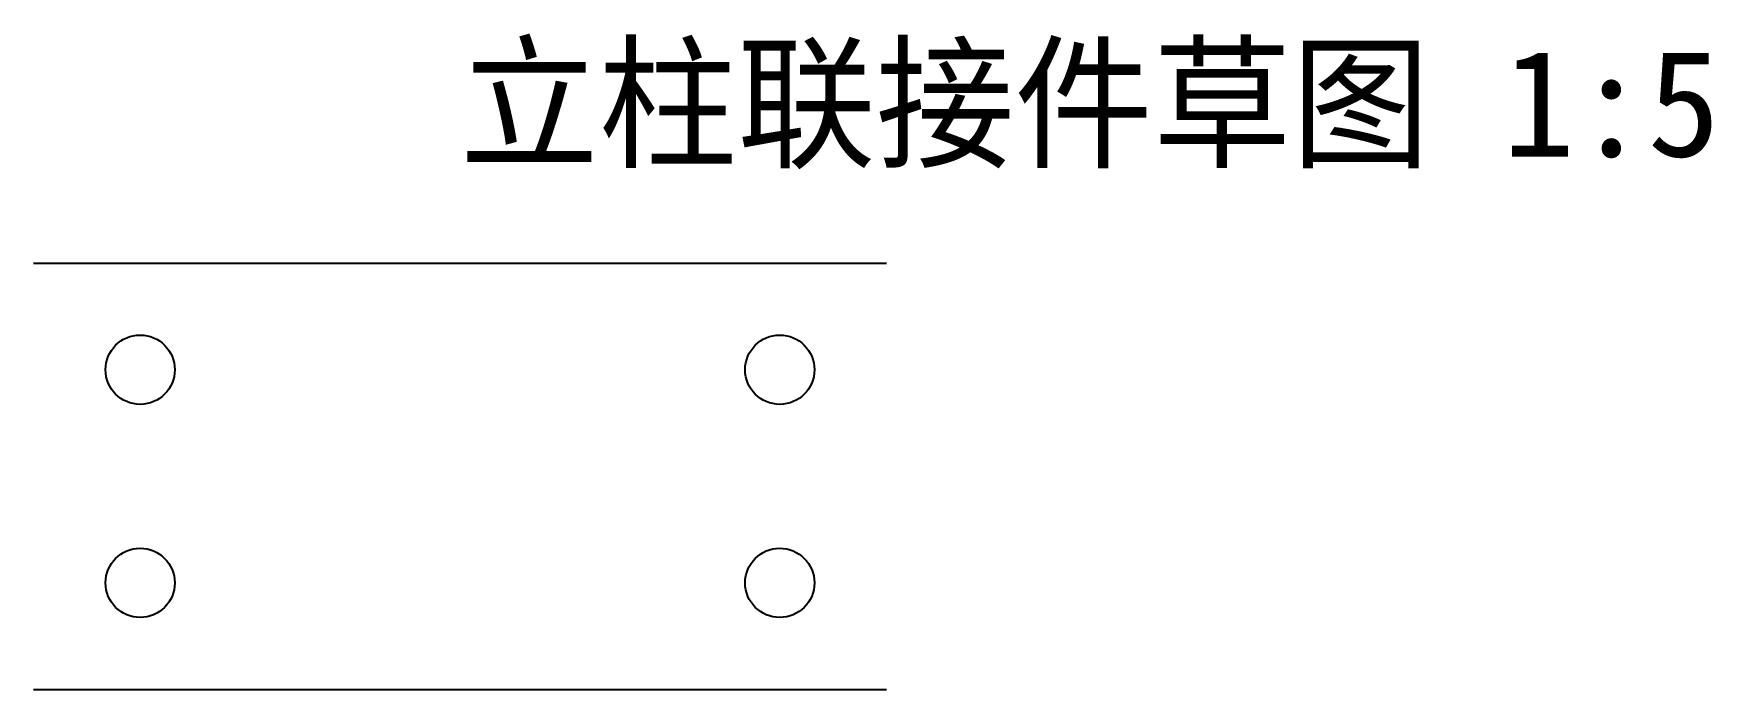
# Model space of a CAD drawing. Header units: millimetres. Extents: x 0 to 315, y 0 to 123.
import ezdxf

# ---------------------------------------------------------------- set-up
doc = ezdxf.new("R2010")
doc.units = ezdxf.units.MM

msp = doc.modelspace()

# ---------------------------------------------------------------- linework, layer by layer
at = {"layer": '0-轮廓线'}
for p, q in [((0, 80), (160, 80)), ((0, 0), (160, 0))]:
    msp.add_line(p, q, dxfattribs=at)
at = {"layer": '2-螺栓孔'}
for centre in [(20, 60), (140, 60), (20, 20), (140, 20)]:
    msp.add_circle(centre, 6.5, dxfattribs=at)

# ---------------------------------------------------------------- texts
at = {"layer": '0-标注'}
msp.add_text('立柱联接件草图 1:5', height=20, dxfattribs=at).set_placement((80, 100))

doc.saveas('drawing.dxf')
